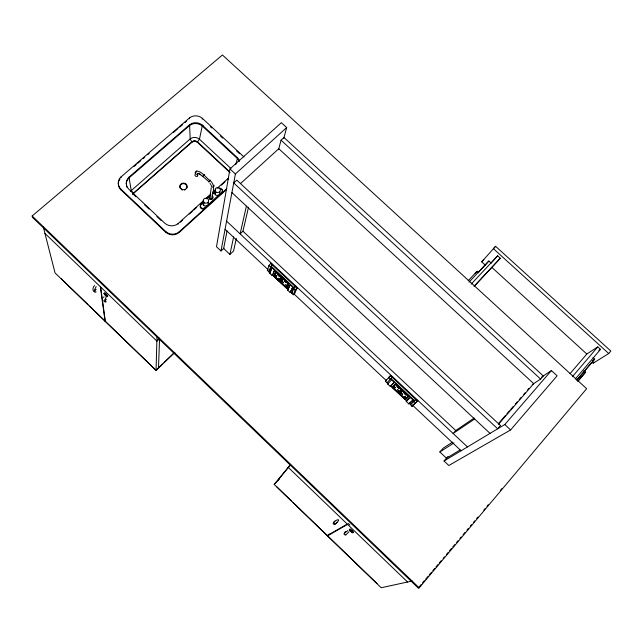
<?xml version="1.0" encoding="UTF-8"?>
<svg xmlns="http://www.w3.org/2000/svg" width="643" height="643" viewBox="0 0 643 643"><rect width="100%" height="100%" fill="white"/><g stroke="black" fill="none" stroke-linecap="round" stroke-linejoin="round"><path stroke-width="0.96" d="M43.242 226.778L55.057 272.929L156.056 370.432L157.005 336.313M158.491 368.101L159.577 338.097M226.392 189.589L179.116 232.517C175.322 235.74 169.479 235.579 165.781 232.284L165.814 231.617L120.78 189.018C117.356 185.763 117.428 180.04 121.013 176.929L189.556 117.878C193.278 114.92 198.8 115.242 202.352 118.328L244.067 156.996M178.127 224.198L178.175 223.523L203.22 200.897M179.116 232.517L179.164 231.85L226.818 188.6M189.492 118.698L189.556 117.878M239.63 160.637L237.629 157.905L202.392 125.216C198.84 122.122 193.302 121.8 189.572 124.774L190.199 138.912L191.108 140.745L192.241 141.95L194.741 141.098L197.24 142.111L230.106 172.694M185.988 184.637L186.028 184.107M195.416 173.457L196.324 170.893C202.087 171.287 205.495 177.259 209.763 180.418C216 184.774 212.761 192.378 211.997 198.47M202.264 119.148L202.352 118.328M132.788 194.033L192.241 141.95L193.824 141.179L197.497 141.886L199.459 139.209L202.392 125.216M197.353 176.037L198.14 173.088M200.278 205.736L201.018 204.08L203.678 201.765M204.707 174.695L203.815 174.864L202.754 176.447L209.184 181.905M207.11 205.784L204.707 205.985L203.654 205.35L204.008 202.513L203.196 200.383L203.598 199.306C204.868 197.562 207.81 197.964 208.621 199.941L208.364 202.159L207.488 202.955L205.077 203.156L204.008 202.513M222.478 191.566L204.98 207.802L204.892 208.501L202.617 209.192L200.56 207.962L200.142 206.869L201.018 204.08M208.694 182.001L209.763 180.418L210.647 180.249M209.666 198.984L209.771 198.277M210.157 195.641L211.242 187.796M210.092 197.98L209.996 198.695A1.39 1.27 10.9 0 1 209.658 198.205M218.781 195.191L216.402 195.384L215.349 194.757L215.783 191.871L215.116 190.883L215.365 188.688C216.627 186.952 219.536 187.362 220.348 189.323L220.107 191.526L219.239 192.305L216.836 192.498L215.783 191.871M221.835 192.506L221.722 193.23L222.607 190.449L222.189 189.372L220.147 188.15L218.925 188.246M283.812 138.189L286.69 127.563L281.353 122.668L229.969 168.924L216.498 246.727L221.015 250.971L223.941 248.238M237.629 157.905L235.764 164.568M221.015 250.971L235.394 173.964L286.69 127.563M227.027 230.99L223.651 248.511L229.929 254.411L233.578 250.987L236.327 238.424M229.929 254.411L233.642 236.841M334.963 523.723C330.044 522.188 344.511 515.59 335.742 523.691L337.02 522.277M246.398 206.098L240.12 233.851L242.95 231.215L248.519 207.167M126.181 183.834L126.96 180.595L129.042 177.886L189.508 125.594C193.23 122.62 198.759 122.934 202.312 126.028L237.484 158.66L239.485 161.401M278.507 149.747L281.047 140.19L283.997 137.506L543.303 375.954L540.61 379.065L532.211 384.618M297.154 287.799L295.225 290.033L293.256 294.864L294.582 293.867L297.154 287.799L295.507 286.256C294.044 286.947 290.001 294.711 292.171 293.047M267.375 270.398L268.991 265.43L270.888 263.18L272.528 264.715L270.623 266.958L268.991 271.917L267.375 270.398A2.709 0.418 -46.7 0 0 267.97 270.333M296.921 288.024L272.431 264.996L271.153 266.226L269.272 271.941L270.735 273.307M270.679 271.491L271.933 267.705L274.529 270.132L272.921 274.842L272.158 275.582L269.594 273.179L271.933 267.705M273.894 276.337L275.831 271.354L281.875 277.02L280.171 281.65L279.866 281.939L273.894 276.337L275.831 271.354M274.296 276.514L276.128 271.836L281.473 276.852L279.882 281.168L279.576 281.465L274.296 276.514L276.128 271.836M279.576 281.465L281.473 276.852M279.866 281.939L281.875 277.02M219.641 194.411L220.035 193.35L219.552 191.735M280.79 282.807L282.807 277.897L288.868 283.579L287.075 288.12L286.77 288.418L280.79 282.807L282.807 277.897M214.931 191.59L214.682 193.784L215.349 194.757M281.192 282.984L283.105 278.379L288.458 283.402L286.786 287.646L286.481 287.943L281.192 282.984L283.105 278.379M207.978 204.996L208.38 203.927L207.898 202.296M203.244 202.159L202.987 204.37L203.654 205.35M286.481 287.943L288.458 283.402M286.77 288.418L288.868 283.579M287.043 288.088L288.836 283.547M288.691 288.394L290.138 284.769L292.742 287.212L290.138 292.461L287.566 290.041L290.138 284.769M295.394 286.521L294.124 287.767L291.89 293.168L290.427 291.793M272.158 275.582L274.529 270.132M334.947 521.047C333.347 521.923 331.997 524.592 334.826 524.447M290.138 292.461L292.742 287.212M103.555 297.588L104.013 296.761M106.103 297.138L105.098 299.59L105.307 301.205M104.182 293.586L106.834 295.941M132.587 193.921L191.984 141.717L193.728 140.857L195.745 140.921L197.497 141.886L229.631 171.785M132.892 194.09L133.382 193.35L131.172 190.336L129.01 177.138L189.572 124.774M417.749 400.83L411.986 406.255L417.749 400.83L416.045 399.239L410.515 404.383M96.161 286.625L94.915 289.053L95.035 291.311M130.4 191.349L190.199 138.912C192.916 136.686 196.838 137.072 199.459 139.209L230.909 168.458M129.01 177.138C125.441 180.249 125.385 185.964 128.809 189.211L164.849 223.274C168.546 226.561 174.374 226.73 178.175 223.523M120.008 179.035C117.211 182.057 118.031 186.992 120.828 189.749L165.781 232.284M412.171 581.007L381.186 587.742L274.207 484.46L290.62 464.35M277.784 480.458L290.162 465.323M418.239 588.007L419.196 587.831L586.641 388.694L222.422 54.993L32.15 215.976L32.544 217.398L418.239 588.007L421.229 584.455M422.467 582.976L424.404 580.677M425.698 579.142L428.278 576.072M429.572 574.537L431.501 572.238M432.795 570.703L434.732 568.404M436.018 566.869L437.955 564.562M439.249 563.035L441.186 560.728M443.115 558.429L444.409 556.894M446.346 554.596L448.284 552.289M449.57 550.762L451.507 548.455M452.801 546.92L454.73 544.621M456.667 542.322L457.961 540.787M459.898 538.488L461.184 536.953M463.121 534.646L465.058 532.348M466.995 530.049L468.281 528.514M470.218 526.215L471.512 524.68M473.449 522.373L474.735 520.846M476.672 518.539L477.958 517.004M483.769 510.1L485.063 508.573M486.992 506.266L488.286 504.731M500.543 490.159L501.837 488.624M608.744 353.537L610.85 351.046L495.592 246.293L493.382 248.632L608.744 353.537L592.926 363.327L593.955 362.113M575.268 379.073L600.498 349.374L597.773 346.899L586.826 354.004L570.044 373.655M577.141 379.659L593.995 359.799L592.436 360.771M576.723 380.326L594.783 359.043L593.087 357.5M577.88 381.178L585.017 372.771M577.944 381.251L585.644 372.168L583.892 370.561M572.374 376.718L597.773 346.899M447.962 456.514L444.024 460.999L448.814 465.508L510.614 429.934L557.111 375.801L551.405 370.569L541.43 377.2M444.024 460.999L504.803 424.525L551.405 370.569M498.429 423.584L505.583 415.338M506.877 413.843L509.481 410.845M510.775 409.35L513.371 406.352M515.324 404.101L517.269 401.851M519.222 399.6L521.168 397.358M523.772 394.36L525.066 392.857M527.67 389.859L528.964 388.364M498.51 424.243L533.698 383.638L278.781 148.702L240.386 183.681M349.012 531.697L345.87 534.912M460.139 449.947L446.475 458.21L439.844 451.973L443.244 448.123L452.511 442.143M485.401 265.229L481.695 261.846L495.592 246.293M474.196 418.022L455.742 430.513L453.122 433.486L474.63 419.011M350.805 531.054L352.034 531.046L351.528 530.563L350.805 531.054L351.311 531.536L352.034 531.046M94.666 285.532C92.471 287.268 92.045 291.4 95.252 292.308L96.137 291.882M475.145 273.388L476.479 271.901M475.362 273.171L477.058 271.274L478.762 272.833M329.2 533.955L327.472 535.884L347.55 524.383M345.797 531.488C344.158 532.412 342.832 535.048 345.765 534.976M486.389 263.726L488.865 261.002L491.051 262.995M490.914 263.22L497.666 255.826L500.326 258.237L474.044 286.456M408.852 403.9L413.015 400.002L410.33 397.478L406.931 400.613L406.199 401.409L408.852 403.9L413.015 400.002M409.012 403.097L410.467 404.471L415.844 399.424M386.957 382.818L392.351 377.031L390.663 375.448L385.567 380.969M405.098 399.279L405.387 398.957L399.938 393.846L399.641 394.159L405.098 399.279L408.546 396.016L403.024 390.84L399.641 394.159M408.546 396.016L408.249 396.337L402.727 391.161L403.024 390.84M405.339 399.713L408.988 396.217L402.775 390.389L399.174 393.934L405.339 399.713L409.02 396.249L408.723 396.57L402.478 390.711L402.775 390.389M397.985 392.6L398.274 392.286L392.833 387.174L392.543 387.496L397.985 392.6L401.345 389.264L395.831 384.096L392.833 387.174M401.345 389.264L401.047 389.586L395.533 384.418L392.543 387.496M398.234 393.042L401.811 389.489L395.574 383.646L392.077 387.263L398.234 393.042L401.811 389.489M399.174 393.934L399.472 393.612L405.637 399.399M390.317 386.499L394.239 382.392L391.563 379.884L387.673 384.024L390.317 386.499L394.239 382.392M392.077 387.263L392.375 386.949L398.523 392.728M395.574 383.646L395.276 383.967L401.513 389.811M387.673 384.024L388.412 383.236M471.118 284.166L497.666 255.826M390.663 375.448L388.557 377.706L390.245 379.29M385.856 380.656L386.427 380.045M474.325 286.063L500.326 258.237M468.16 280.742L477.058 271.274M469.028 282.132L488.865 261.002M478.48 272.158L486.647 263.469M290.162 465.227L288.193 467.316L407.549 582.011M481.695 261.846L483.841 259.563M274.207 484.46L279.713 478.609M287.566 290.041L288.321 289.294M269.594 273.179L270.365 272.439M162.486 363.954L155.968 370.199L89.498 306.028M163.933 362.564L174.068 352.846M156.056 370.432L174.904 352.356M406.199 401.409L410.33 397.478M156.868 341.015L159.568 338.467L156.86 341.079L44.938 233.401M335.742 523.699L334.931 524.383M347.871 530.596L344.415 533.151M105.597 295.217L105.677 294.148L105.597 295.217L106.264 295.491L105.677 294.148M106.063 295.667L106.151 294.607M206.162 198.237L210.582 194.242M212.793 192.249L215.735 189.581M217.213 188.254L228.257 178.272M180.362 222.181L182.596 220.163M189.299 214.111L192.273 211.418M193.76 210.068L196.742 207.376M206.419 198.631L210.888 194.596M213.862 191.903L215.357 190.553M221.313 185.168L225.034 181.808M227.268 179.791L228.755 178.441M206.885 198.775L210.55 195.456M212.753 193.471L214.955 191.477M200.929 204.787L203.863 202.135M213.388 193.519L214.85 192.201M413.055 401.915L414.454 400.669M202.312 126.028L202.947 125.473M133.985 166.537L136.268 164.576M137.787 163.266L140.825 160.646M143.108 158.676L144.627 157.366M147.673 154.746L149.192 153.436M173.522 132.466L178.087 128.528M179.606 127.218L182.644 124.597M184.927 122.636L186.446 121.318M106.433 299.341L104.584 300.136M96.209 289.503L94.336 290.274M106.344 301.704L105.058 302.073L103.644 300.739M439.844 451.973L454.022 442.898M598.85 350.435L600.498 349.374M584.109 373.101L585.644 372.168M179.164 231.85C175.362 235.081 169.519 234.92 165.814 231.617M327.191 535.611L347.244 524.085M204.98 207.802L202.706 208.493L201.524 208.091L200.23 206.17M107.051 296.375L104.455 293.939M349.864 529.728L352.742 532.517M220.613 189.074L221.192 189.275M202.915 176.503L198.679 173.506M107.011 296.383L105.717 294.39L104.479 293.433L104.222 293.771M350.218 529.752L352.814 532.444L350.339 530.877L349.784 529.607L352.726 532.549M348.289 523.515L349.921 524.977M491.847 267.4L586.826 354.004M281.047 140.19L540.61 379.065M210.301 126.599L211.764 127.957M220.533 136.083L222.727 138.116M236.608 150.984L239.534 153.693M201.589 124.838L203.051 126.189M229.969 168.924L235.394 173.964M504.803 424.525L510.614 429.934M231.914 192.587L490.038 433.39M242.95 231.215L455.742 430.513M226.577 221.16L467.469 446.933M270.655 263.405L272.294 264.94M390.438 375.689L417.524 401.071M271.153 266.226L294.124 287.767M390.936 378.542L414.631 400.75M268.951 265.535L270.582 267.062M275.517 271.651L281.57 277.326M282.502 278.194L288.562 283.876M293.529 288.586L295.177 290.13M413.907 401.481L415.603 403.073M275.815 272.134L281.16 277.149M282.791 278.684L288.144 283.7M225.066 229.278L268.171 269.738M294.478 294.422L386.547 380.825M412.123 404.825L461.079 450.767M274.601 276.217L279.882 281.168M281.497 282.687L286.786 287.646M274.207 276.04L280.171 281.65M281.755 283.129L287.075 288.12M272.19 274.682L288.241 289.744M387.158 382.593L388.621 383.959M390.807 386.009L406.826 401.047M291.633 293.168L293.256 294.695M385.382 381.162L387.038 382.722M410.379 404.632L412.05 406.199M132.442 193.342L136.043 196.742M144.675 204.908L148.991 208.991M156.908 216.474L161.224 220.549M32.15 215.976L419.196 587.831M105.484 294.325L105.95 294.783M351.351 530.764L351.85 531.247M105.79 295.041L106.264 295.491M61.318 278.829L88.051 304.637M276.876 486.888L291.287 500.801M292.734 502.191L377.039 583.579M210.052 183.416L210.808 184.605M104.319 293.682L105.942 295.836L107.068 296.118A2.355 0.434 46.5 0 0 104.279 293.329A2.355 0.434 46.5 0 0 105.275 295.282L105.709 295.716A2.355 0.434 46.5 0 0 107.059 296.126M222.068 190.095L222.486 191.172M126.518 185.473L126.848 187.121M100.638 287.027L105.356 321.484M100.348 286.746L105.09 321.235M120.78 189.018L120.828 189.749M121.013 176.929L121.061 177.685M104.721 293.546A2.355 0.434 46.5 0 1 105.187 293.136A2.355 0.434 46.5 0 1 107.477 295.563A2.355 0.434 46.5 0 1 107.003 295.957M106.617 295.651A2.355 0.434 46.5 0 1 106.199 295.266M105.364 294.381A2.355 0.434 46.5 0 1 105.002 293.939M350.105 529.639A2.443 0.458 43.2 0 1 350.692 529.302A2.443 0.458 43.2 0 1 353.184 531.689A2.443 0.458 43.2 0 1 352.589 532.026M352.155 531.713A2.443 0.458 43.2 0 1 351.223 530.901M350.781 530.459A2.443 0.458 43.2 0 1 350.403 530.033M213.862 185.144A1.431 1.302 11.3 0 1 212.841 187.113A1.431 1.302 11.3 0 1 211.314 185.345M197.907 173.449A1.423 1.294 9.9 0 1 196.203 174.229A1.423 1.294 9.9 0 1 195.167 172.71A1.423 1.294 9.9 0 1 196.718 171.705M197.546 174.438A1.415 1.286 9.9 0 1 196.517 176.383A1.415 1.286 9.9 0 1 195.014 174.639M212.367 195.922A1.857 1.704 11 0 1 212.069 198.566A1.857 1.704 11 0 1 209.329 197.618A1.857 1.704 11 0 1 210.848 195.4M212.045 196.219A1.39 1.278 11 0 1 212.134 197.956A1.39 1.278 11 0 1 210.253 198.108A1.39 1.278 11 0 1 209.883 196.388M212.712 197.288A1.857 1.696 10.9 0 1 211.724 199.394A1.857 1.696 10.9 0 1 209.337 198.574A1.857 1.696 10.9 0 1 209.972 196.348M212.15 198.518A1.39 1.27 10.9 0 1 210.518 199.008M180.337 188.463A3.601 3.279 8.4 0 1 183.448 183.617A3.601 3.279 8.4 0 1 186.558 188.616M185.248 189.789A3.601 3.279 8.4 0 1 184.38 190.095M182.524 190.047A3.601 3.279 8.4 0 1 181.656 189.701M269.763 271.7A2.709 0.41 -46.7 0 1 268.991 271.917M277.623 274.577L279.191 276.177L277.623 274.577M278.853 278.258L279.793 279.215L278.853 278.258M394.481 386.789L395.517 387.689L394.481 386.789M284.584 281.104L286.159 282.703L284.584 281.104M285.781 284.761L286.754 285.669L285.781 284.761M401.618 393.484L402.655 394.384L401.618 393.484M275.767 275.333L276.715 276.289L275.823 275.308M397.053 386.588L398.732 388.163L397.053 386.588M282.687 281.827L283.635 282.783L282.743 281.803M397.687 389.762L398.692 390.703L397.687 389.762M404.222 393.315L405.91 394.898L404.222 393.315M404.833 396.458L405.837 397.406L404.833 396.458M500.495 425.545L497.682 428.793L233.714 182.933L236.809 180.128L500.495 425.545M199.74 174.092L199.378 173.883L200.737 174.663L199.74 174.092M350.773 531.415L350.331 530.973A2.443 0.458 43.2 0 1 350.105 529.728A2.443 0.458 43.2 0 1 352.959 532.605A2.443 0.458 43.2 0 1 350.773 531.415M180.948 188.632A3.601 3.279 8.4 0 0 186.968 187.306A3.601 3.279 8.4 0 0 182.556 183.175A3.601 3.279 8.4 0 0 180.948 188.632"/></g></svg>
